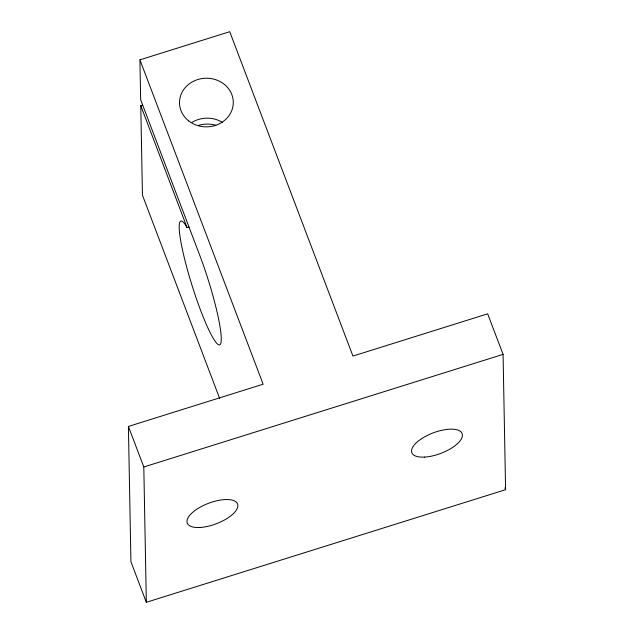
<?xml version="1.0" encoding="UTF-8"?>
<svg xmlns="http://www.w3.org/2000/svg" width="634" height="634" viewBox="0 0 634 634"><rect width="100%" height="100%" fill="white"/><g stroke="black" fill="none" stroke-linecap="round" stroke-linejoin="round"><path stroke-width="0.95" d="M139.916 59.85L229.73 31.7L352.948 356.062L487.665 313.83L503.071 354.374L505.591 489.686L146.335 602.3L130.929 561.756L128.409 426.444L263.134 384.212L139.916 59.85L140.661 99.768L199.702 255.193A64.882 8.559 72.6 0 1 220.687 343.636A64.882 8.559 72.6 0 1 190.145 279.245A64.882 8.559 72.6 0 1 184.97 224.135L187.109 227.669L188.98 227.083M219.665 398.469L142.444 195.161L140.772 105.688L142.642 105.101M146.335 602.3L143.807 466.989L503.071 354.374M504.894 487.847L505.591 489.686M140.772 105.688L187.109 227.669M128.409 426.444L143.807 466.989M192.118 122.33A26.905 24.322 -1.1 0 1 222.423 122.394M198.513 125.397A26.905 24.322 -1.1 0 1 215.806 125.294M424.431 457.098A26.905 10.944 -20.8 0 0 462.416 435.17A26.905 10.944 -20.8 0 0 424.059 437.175A26.905 10.944 -20.8 0 0 424.431 457.098M199.892 527.48A26.905 10.944 -20.8 0 0 237.877 505.552A26.905 10.944 -20.8 0 0 199.52 507.557A26.905 10.944 -20.8 0 0 199.892 527.48M188.71 120.935A26.905 24.322 -1.1 0 0 232.789 107.122A26.905 24.322 -1.1 0 0 197.657 79.567A26.905 24.322 -1.1 0 0 188.71 120.935"/></g></svg>
